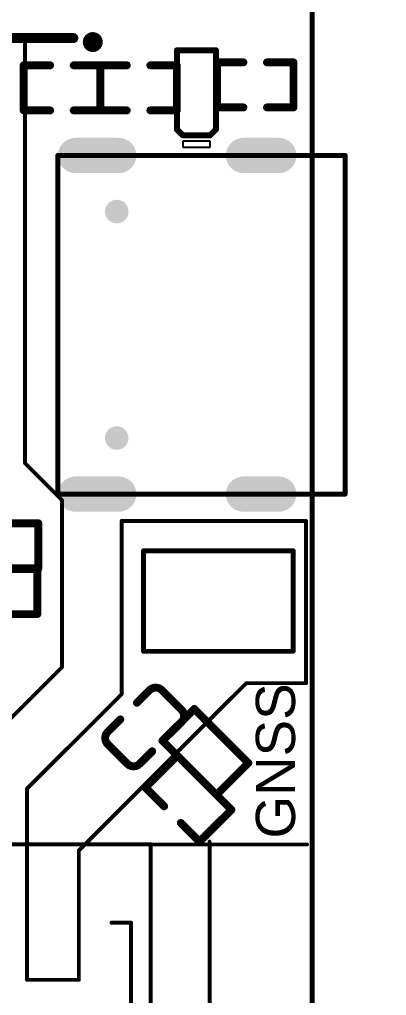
# Model space of a CAD drawing. Header units: millimetres. Extents: x 237 to 337, y 93 to 245.
# Drawn here: x 290.49 to 299.84, y 143.98 to 168.88 of the extents above; entities that cross this region are included whole.
import ezdxf

# ---------------------------------------------------------------- set-up
doc = ezdxf.new("R2010")
doc.units = ezdxf.units.MM
for name, color, linetype in [('KeepOutLayer', 6, 'Continuous'), ('MultiLayer', 9, 'Continuous'), ('PadHoleLayer', 156, 'Continuous'), ('TopOverlay', 2, 'Continuous')]:
    doc.layers.add(name, color=color, linetype=linetype)
doc.styles.add('Arial', font='arial.ttf', dxfattribs={"height": 0.2})
doc.dimstyles.new('ISO-25', dxfattribs={"dimtxt": 3, "dimasz": 3, "dimexe": 1.25, "dimexo": 0.625, "dimtad": 1, "dimtxsty": 'Standard', "dimcen": 2.5, "dimclrd": 3, "dimclre": 3, "dimclrt": 3, "dimadec": 0, "dimazin": 0, "dimtfac": 1, "dimtmove": 0, "dimatfit": 3, "dimfxl": 1, "dimarcsym": 0})

# ---------------------------------------------------------------- blocks, each defined once
blk = doc.blocks.new('LC_0402_L_9')
at = {"layer": 'TopOverlay', "const_width": 0.2}
for points in [[(0.975, 0.575), (-0.975, 0.575)], [(-0.975, 0.575), (-0.975, -0.575)], [(0.975, 0.575), (0.975, -0.575)], [(0.975, -0.575), (-0.975, -0.575)]]:
    blk.add_lwpolyline(points, dxfattribs=at)
at = {"layer": 'TopOverlay', "const_width": 0.1}
for points in [[(-1.025, 0.575, 1), (-0.925, 0.575, 1)], [(-1.025, 0.575, 1), (-0.925, 0.575, 1)], [(0.925, 0.575, 1), (1.025, 0.575, 1)], [(0.925, 0.575, 1), (1.025, 0.575, 1)], [(-1.025, -0.575, 1), (-0.925, -0.575, 1)], [(-1.025, -0.575, 1), (-0.925, -0.575, 1)], [(0.925, -0.575, 1), (1.025, -0.575, 1)], [(0.925, -0.575, 1), (1.025, -0.575, 1)]]:
    blk.add_lwpolyline(points, format="xyb", close=True, dxfattribs=at)
blk = doc.blocks.new('LC_0402_C_10')
at = {"layer": 'TopOverlay', "const_width": 0.2}
for points in [[(-0.975, 0.355, -0.414214), (-0.755, 0.575)], [(0.755, 0.575, -0.414214), (0.975, 0.355)], [(-0.755, -0.575, -0.414214), (-0.975, -0.355)], [(0.975, -0.355, -0.414214), (0.755, -0.575)]]:
    blk.add_lwpolyline(points, format="xyb", dxfattribs=at)
at = {"layer": 'TopOverlay', "const_width": 0.1}
for points in [[(-0.805, 0.575, 1), (-0.705, 0.575, 1)], [(-0.8, 0.575, 1), (-0.7, 0.575, 1)], [(-0.35, 0.575, 1), (-0.25, 0.575, 1)], [(0.25, 0.575, 1), (0.35, 0.575, 1)], [(0.7, 0.575, 1), (0.8, 0.575, 1)], [(0.705, 0.575, 1), (0.805, 0.575, 1)], [(-1.025, 0.355, 1), (-0.925, 0.355, 1)], [(-1.025, 0.355, 1), (-0.925, 0.355, 1)], [(0.925, 0.355, 1), (1.025, 0.355, 1)], [(0.925, 0.355, 1), (1.025, 0.355, 1)], [(-1.025, -0.355, 1), (-0.925, -0.355, 1)], [(-1.025, -0.355, 1), (-0.925, -0.355, 1)], [(-0.805, -0.575, 1), (-0.705, -0.575, 1)], [(-0.8, -0.575, 1), (-0.7, -0.575, 1)], [(-0.35, -0.575, 1), (-0.25, -0.575, 1)], [(0.25, -0.575, 1), (0.35, -0.575, 1)], [(0.7, -0.575, 1), (0.8, -0.575, 1)], [(0.705, -0.575, 1), (0.805, -0.575, 1)], [(0.925, -0.355, 1), (1.025, -0.355, 1)], [(0.925, -0.355, 1), (1.025, -0.355, 1)]]:
    blk.add_lwpolyline(points, format="xyb", close=True, dxfattribs=at)
at = {"layer": 'TopOverlay', "const_width": 0.2}
for points in [[(-0.75, 0.575), (-0.3, 0.575)], [(0.3, 0.575), (0.75, 0.575)], [(-0.975, 0.355), (-0.975, -0.355)], [(0.975, 0.355), (0.975, -0.355)], [(-0.75, -0.575), (-0.3, -0.575)], [(0.3, -0.575), (0.75, -0.575)]]:
    blk.add_lwpolyline(points, dxfattribs=at)
blk = doc.blocks.new('LC_0402_R_12')
at = {"layer": 'TopOverlay', "const_width": 0.2}
for points in [[(-0.975, -0.575), (-0.975, 0.575)], [(-0.975, 0.575), (-0.3, 0.575)], [(0.3, 0.575), (0.975, 0.575)], [(0.975, -0.575), (0.975, 0.575)], [(-0.975, -0.575), (-0.3, -0.575)], [(0.3, -0.575), (0.975, -0.575)]]:
    blk.add_lwpolyline(points, dxfattribs=at)
at = {"layer": 'TopOverlay', "const_width": 0.1}
for points in [[(-1.025, 0.575, 1), (-0.925, 0.575, 1)], [(-1.025, 0.575, 1), (-0.925, 0.575, 1)], [(-0.35, 0.575, 1), (-0.25, 0.575, 1)], [(0.25, 0.575, 1), (0.35, 0.575, 1)], [(0.925, 0.575, 1), (1.025, 0.575, 1)], [(0.925, 0.575, 1), (1.025, 0.575, 1)], [(-1.025, -0.575, 1), (-0.925, -0.575, 1)], [(-1.025, -0.575, 1), (-0.925, -0.575, 1)], [(-0.35, -0.575, 1), (-0.25, -0.575, 1)], [(0.25, -0.575, 1), (0.35, -0.575, 1)], [(0.925, -0.575, 1), (1.025, -0.575, 1)], [(0.925, -0.575, 1), (1.025, -0.575, 1)]]:
    blk.add_lwpolyline(points, format="xyb", close=True, dxfattribs=at)
blk = doc.blocks.new('ANT_JACK_13')
at = {"layer": 'TopOverlay', "const_width": 0.127}
for points in [[(-0.762, 3.2004), (-0.762, -0.6096)], [(-0.762, 3.2004), (1.8034, 3.2004)], [(1.8034, 3.2004), (1.8034, -0.6096)], [(-0.762, -0.6096), (1.8034, -0.6096)]]:
    blk.add_lwpolyline(points, dxfattribs=at)
at = {"layer": 'TopOverlay', "const_width": 0.0635}
for points in [[(-0.79375, 3.2004, 1), (-0.73025, 3.2004, 1)], [(-0.79375, 3.2004, 1), (-0.73025, 3.2004, 1)], [(1.77165, 3.2004, 1), (1.83515, 3.2004, 1)], [(1.77165, 3.2004, 1), (1.83515, 3.2004, 1)], [(-0.79375, -0.6096, 1), (-0.73025, -0.6096, 1)], [(-0.79375, -0.6096, 1), (-0.73025, -0.6096, 1)], [(1.77165, -0.6096, 1), (1.83515, -0.6096, 1)], [(1.77165, -0.6096, 1), (1.83515, -0.6096, 1)]]:
    blk.add_lwpolyline(points, format="xyb", close=True, dxfattribs=at)
blk = doc.blocks.new('LC_0402_R_103')
at = {"layer": 'TopOverlay', "const_width": 0.2}
for points in [[(-0.975, -0.575), (-0.975, 0.575)], [(-0.975, 0.575), (-0.3, 0.575)], [(0.3, 0.575), (0.975, 0.575)], [(0.975, -0.575), (0.975, 0.575)], [(-0.975, -0.575), (-0.3, -0.575)], [(0.3, -0.575), (0.975, -0.575)]]:
    blk.add_lwpolyline(points, dxfattribs=at)
at = {"layer": 'TopOverlay', "const_width": 0.1}
for points in [[(-1.025, 0.575, 1), (-0.925, 0.575, 1)], [(-1.025, 0.575, 1), (-0.925, 0.575, 1)], [(-0.35, 0.575, 1), (-0.25, 0.575, 1)], [(0.25, 0.575, 1), (0.35, 0.575, 1)], [(0.925, 0.575, 1), (1.025, 0.575, 1)], [(0.925, 0.575, 1), (1.025, 0.575, 1)], [(-1.025, -0.575, 1), (-0.925, -0.575, 1)], [(-1.025, -0.575, 1), (-0.925, -0.575, 1)], [(-0.35, -0.575, 1), (-0.25, -0.575, 1)], [(0.25, -0.575, 1), (0.35, -0.575, 1)], [(0.925, -0.575, 1), (1.025, -0.575, 1)], [(0.925, -0.575, 1), (1.025, -0.575, 1)]]:
    blk.add_lwpolyline(points, format="xyb", close=True, dxfattribs=at)
blk = doc.blocks.new('LC_0402_R_106')
at = {"layer": 'TopOverlay', "const_width": 0.2}
for points in [[(-0.975, 0.575), (-0.975, -0.575)], [(-0.3, 0.575), (-0.975, 0.575)], [(0.975, 0.575), (0.3, 0.575)], [(0.975, 0.575), (0.975, -0.575)], [(-0.3, -0.575), (-0.975, -0.575)], [(0.975, -0.575), (0.3, -0.575)]]:
    blk.add_lwpolyline(points, dxfattribs=at)
at = {"layer": 'TopOverlay', "const_width": 0.1}
for points in [[(-1.025, 0.575, 1), (-0.925, 0.575, 1)], [(-1.025, 0.575, 1), (-0.925, 0.575, 1)], [(-0.35, 0.575, 1), (-0.25, 0.575, 1)], [(0.25, 0.575, 1), (0.35, 0.575, 1)], [(0.925, 0.575, 1), (1.025, 0.575, 1)], [(0.925, 0.575, 1), (1.025, 0.575, 1)], [(-1.025, -0.575, 1), (-0.925, -0.575, 1)], [(-1.025, -0.575, 1), (-0.925, -0.575, 1)], [(-0.35, -0.575, 1), (-0.25, -0.575, 1)], [(0.25, -0.575, 1), (0.35, -0.575, 1)], [(0.925, -0.575, 1), (1.025, -0.575, 1)], [(0.925, -0.575, 1), (1.025, -0.575, 1)]]:
    blk.add_lwpolyline(points, format="xyb", close=True, dxfattribs=at)
blk = doc.blocks.new('LC_0402_R_109')
at = {"layer": 'TopOverlay', "const_width": 0.2}
for points in [[(-0.975, -0.575), (-0.975, 0.575)], [(-0.975, 0.575), (-0.3, 0.575)], [(0.3, 0.575), (0.975, 0.575)], [(0.975, -0.575), (0.975, 0.575)], [(-0.975, -0.575), (-0.3, -0.575)], [(0.3, -0.575), (0.975, -0.575)]]:
    blk.add_lwpolyline(points, dxfattribs=at)
at = {"layer": 'TopOverlay', "const_width": 0.1}
for points in [[(-1.025, 0.575, 1), (-0.925, 0.575, 1)], [(-1.025, 0.575, 1), (-0.925, 0.575, 1)], [(-0.35, 0.575, 1), (-0.25, 0.575, 1)], [(0.25, 0.575, 1), (0.35, 0.575, 1)], [(0.925, 0.575, 1), (1.025, 0.575, 1)], [(0.925, 0.575, 1), (1.025, 0.575, 1)], [(-1.025, -0.575, 1), (-0.925, -0.575, 1)], [(-1.025, -0.575, 1), (-0.925, -0.575, 1)], [(-0.35, -0.575, 1), (-0.25, -0.575, 1)], [(0.25, -0.575, 1), (0.35, -0.575, 1)], [(0.925, -0.575, 1), (1.025, -0.575, 1)], [(0.925, -0.575, 1), (1.025, -0.575, 1)]]:
    blk.add_lwpolyline(points, format="xyb", close=True, dxfattribs=at)
blk = doc.blocks.new('LC_0402_R_141')
at = {"layer": 'TopOverlay', "const_width": 0.2}
for points in [[(-0.975, -0.575), (-0.975, 0.575)], [(-0.975, 0.575), (-0.3, 0.575)], [(0.3, 0.575), (0.975, 0.575)], [(0.975, -0.575), (0.975, 0.575)], [(-0.975, -0.575), (-0.3, -0.575)], [(0.3, -0.575), (0.975, -0.575)]]:
    blk.add_lwpolyline(points, dxfattribs=at)
at = {"layer": 'TopOverlay', "const_width": 0.1}
for points in [[(-1.025, 0.575, 1), (-0.925, 0.575, 1)], [(-1.025, 0.575, 1), (-0.925, 0.575, 1)], [(-0.35, 0.575, 1), (-0.25, 0.575, 1)], [(0.25, 0.575, 1), (0.35, 0.575, 1)], [(0.925, 0.575, 1), (1.025, 0.575, 1)], [(0.925, 0.575, 1), (1.025, 0.575, 1)], [(-1.025, -0.575, 1), (-0.925, -0.575, 1)], [(-1.025, -0.575, 1), (-0.925, -0.575, 1)], [(-0.35, -0.575, 1), (-0.25, -0.575, 1)], [(0.25, -0.575, 1), (0.35, -0.575, 1)], [(0.925, -0.575, 1), (1.025, -0.575, 1)], [(0.925, -0.575, 1), (1.025, -0.575, 1)]]:
    blk.add_lwpolyline(points, format="xyb", close=True, dxfattribs=at)
blk = doc.blocks.new('LC_0402_R_147')
at = {"layer": 'TopOverlay', "const_width": 0.2}
for points in [[(-0.975, -0.575), (-0.975, 0.575)], [(-0.975, 0.575), (-0.3, 0.575)], [(0.3, 0.575), (0.975, 0.575)], [(0.975, -0.575), (0.975, 0.575)], [(-0.975, -0.575), (-0.3, -0.575)], [(0.3, -0.575), (0.975, -0.575)]]:
    blk.add_lwpolyline(points, dxfattribs=at)
at = {"layer": 'TopOverlay', "const_width": 0.1}
for points in [[(-1.025, 0.575, 1), (-0.925, 0.575, 1)], [(-1.025, 0.575, 1), (-0.925, 0.575, 1)], [(-0.35, 0.575, 1), (-0.25, 0.575, 1)], [(0.25, 0.575, 1), (0.35, 0.575, 1)], [(0.925, 0.575, 1), (1.025, 0.575, 1)], [(0.925, 0.575, 1), (1.025, 0.575, 1)], [(-1.025, -0.575, 1), (-0.925, -0.575, 1)], [(-1.025, -0.575, 1), (-0.925, -0.575, 1)], [(-0.35, -0.575, 1), (-0.25, -0.575, 1)], [(0.25, -0.575, 1), (0.35, -0.575, 1)], [(0.925, -0.575, 1), (1.025, -0.575, 1)], [(0.925, -0.575, 1), (1.025, -0.575, 1)]]:
    blk.add_lwpolyline(points, format="xyb", close=True, dxfattribs=at)
blk = doc.blocks.new('SOT_23_6_L2_9_W1_6_P0_95_LS2_8_BR_187')
at = {"layer": 'TopOverlay', "const_width": 0.254}
for points in [[(-0.9, 1.55), (0.9, 1.55)], [(-0.9, -1.55), (0.9, -1.55)]]:
    blk.add_lwpolyline(points, dxfattribs=at)
at = {"layer": 'TopOverlay'}
for points, const_width in [([(-0.963, 1.55, 1), (-0.836, 1.55, 1)], 0.127), ([(0.837, 1.55, 1), (0.964, 1.55, 1)], 0.127), ([(-0.963, -1.55, 1), (-0.836, -1.55, 1)], 0.127), ([(0.837, -1.55, 1), (0.964, -1.55, 1)], 0.127), ([(1.524, -1.651, 1), (1.27, -1.651, 1)], 0.254), ([(1.206, -1.651, 1), (1.333, -1.651, 1)], 0.127), ([(1.46, -1.651, 1), (1.587, -1.651, 1)], 0.127)]:
    blk.add_lwpolyline(points, format="xyb", close=True, dxfattribs=dict(at, const_width=const_width))
blk = doc.blocks.new('TYPE_C3_0_190')
at = {"layer": 'MultiLayer'}
h = blk.add_hatch(color=9, dxfattribs=at)
edge = h.paths.add_edge_path()
edge.add_arc((-4.32, -1.55), 0.45, 180, 360)
edge.add_line((-3.87, -1.55), (-3.87, -0.45))
edge.add_arc((-4.32, -0.45), 0.45, 0, 180)
edge.add_line((-4.77, -0.45), (-4.77, -1.55))
h = blk.add_hatch(color=9, dxfattribs=at)
edge = h.paths.add_edge_path()
edge.add_arc((4.32, -1.55), 0.45, 180, 360)
edge.add_line((4.77, -1.55), (4.77, -0.45))
edge.add_arc((4.32, -0.45), 0.45, 0, 180)
edge.add_line((3.87, -0.45), (3.87, -1.55))
h = blk.add_hatch(color=9, dxfattribs=at)
edge = h.paths.add_edge_path()
edge.add_arc((-2.89, -1.5), 0.3, 0, 360)
h = blk.add_hatch(color=9, dxfattribs=at)
edge = h.paths.add_edge_path()
edge.add_arc((2.89, -1.5), 0.3, 0, 360)
h = blk.add_hatch(color=9, dxfattribs=at)
edge = h.paths.add_edge_path()
edge.add_arc((-4.32, -5.63), 0.45, 180, 360)
edge.add_line((-3.87, -5.63), (-3.87, -4.73))
edge.add_arc((-4.32, -4.73), 0.45, 0, 180)
edge.add_line((-4.77, -4.73), (-4.77, -5.63))
h = blk.add_hatch(color=9, dxfattribs=at)
edge = h.paths.add_edge_path()
edge.add_arc((4.32, -5.63), 0.45, 180, 360)
edge.add_line((4.77, -5.63), (4.77, -4.73))
edge.add_arc((4.32, -4.73), 0.45, 0, 180)
edge.add_line((3.87, -4.73), (3.87, -5.63))
at = {"layer": 'PadHoleLayer'}
h = blk.add_hatch(color=156, dxfattribs=at)
edge = h.paths.add_edge_path()
edge.add_arc((-4.32, -1.55), 0.3, 180, 360)
edge.add_line((-4.02, -1.55), (-4.02, -0.45))
edge.add_arc((-4.32, -0.45), 0.3, 0, 180)
edge.add_line((-4.62, -0.45), (-4.62, -1.55))
h = blk.add_hatch(color=156, dxfattribs=at)
edge = h.paths.add_edge_path()
edge.add_arc((4.32, -1.55), 0.3, 180, 360)
edge.add_line((4.62, -1.55), (4.62, -0.45))
edge.add_arc((4.32, -0.45), 0.3, 0, 180)
edge.add_line((4.02, -0.45), (4.02, -1.55))
h = blk.add_hatch(color=156, dxfattribs=at)
edge = h.paths.add_edge_path()
edge.add_arc((-2.89, -1.5), 0.3, 0, 360)
h = blk.add_hatch(color=156, dxfattribs=at)
edge = h.paths.add_edge_path()
edge.add_arc((2.89, -1.5), 0.3, 0, 360)
h = blk.add_hatch(color=156, dxfattribs=at)
edge = h.paths.add_edge_path()
edge.add_arc((-4.32, -5.63), 0.3, 180, 360)
edge.add_line((-4.02, -5.63), (-4.02, -4.73))
edge.add_arc((-4.32, -4.73), 0.3, 0, 180)
edge.add_line((-4.62, -4.73), (-4.62, -5.63))
h = blk.add_hatch(color=156, dxfattribs=at)
edge = h.paths.add_edge_path()
edge.add_arc((4.32, -5.63), 0.3, 180, 360)
edge.add_line((4.62, -5.63), (4.62, -4.73))
edge.add_arc((4.32, -4.73), 0.3, 0, 180)
edge.add_line((4.02, -4.73), (4.02, -5.63))
at = {"layer": 'TopOverlay', "const_width": 0.127}
for points in [[(-4.32, 0), (4.32, 0)], [(-4.32, 0), (-4.32, -7.32)], [(4.32, 0), (4.32, -7.32)], [(-4.32, -7.32), (4.32, -7.32)]]:
    blk.add_lwpolyline(points, dxfattribs=at)
at = {"layer": 'TopOverlay', "const_width": 0.0635}
for points in [[(-4.352, 0, 1), (-4.288, 0, 1)], [(-4.352, 0, 1), (-4.288, 0, 1)], [(4.288, 0, 1), (4.352, 0, 1)], [(4.288, 0, 1), (4.352, 0, 1)], [(-4.352, -7.32, 1), (-4.288, -7.32, 1)], [(-4.352, -7.32, 1), (-4.288, -7.32, 1)], [(4.288, -7.32, 1), (4.352, -7.32, 1)], [(4.288, -7.32, 1), (4.352, -7.32, 1)]]:
    blk.add_lwpolyline(points, format="xyb", close=True, dxfattribs=at)
blk = doc.blocks.new('MOD_A7670C_201')
at = {"layer": 'TopOverlay', "const_width": 0.1}
for points in [[(-12.5, -8.8), (-12.5, -14)], [(-12, -8.8), (-12, -12)], [(-11.5, -12), (-12, -12)], [(12.5, -14), (-12.5, -14)]]:
    blk.add_lwpolyline(points, dxfattribs=at)
at = {"layer": 'TopOverlay', "const_width": 0.05}
for points in [[(-12.025, -12, 1), (-11.975, -12, 1)], [(-12.025, -12, 1), (-11.975, -12, 1)], [(-11.525, -12, 1), (-11.475, -12, 1)], [(-12.525, -14, 1), (-12.475, -14, 1)], [(-12.525, -14, 1), (-12.475, -14, 1)]]:
    blk.add_lwpolyline(points, format="xyb", close=True, dxfattribs=at)
blk = doc.blocks.new('LED0402_RD_216')
at = {"layer": 'TopOverlay'}
for p, q in [((-1.237, 0.346), (-1.39, 0.346)), ((-1.39, 0.346), (-1.39, -0.346)), ((-1.237, -0.346), (-1.237, 0.346)), ((-1.39, -0.346), (-1.237, -0.346))]:
    blk.add_line(p, q, dxfattribs=at)
at = {"layer": 'TopOverlay', "const_width": 0.152}
for points in [[(-0.933, 0.499), (-1.085, 0.346)], [(-0.933, 0.499), (-0.296, 0.499)], [(0.296, 0.499), (1.085, 0.499)], [(1.085, 0.499), (1.085, -0.499)], [(-1.085, 0.346), (-1.085, -0.346)], [(-1.085, -0.346), (-0.933, -0.499)], [(-0.933, -0.499), (-0.296, -0.499)], [(0.296, -0.499), (1.085, -0.499)]]:
    blk.add_lwpolyline(points, dxfattribs=at)
at = {"layer": 'TopOverlay'}
for points, const_width in [([(-0.971, 0.499, 1), (-0.895, 0.499, 1)], 0.0762), ([(-0.971, 0.499, 1), (-0.895, 0.499, 1)], 0.0762), ([(-0.334, 0.499, 1), (-0.258, 0.499, 1)], 0.0762), ([(0.038, 0.499, 1), (-0.038, 0.499, 1)], 0.0762), ([(-0.057, 0.499, 1), (-0.019, 0.499, 1)], 0.0381), ([(0.019, 0.499, 1), (0.057, 0.499, 1)], 0.0381), ([(0.258, 0.499, 1), (0.334, 0.499, 1)], 0.0762), ([(1.047, 0.499, 1), (1.123, 0.499, 1)], 0.0762), ([(1.047, 0.499, 1), (1.123, 0.499, 1)], 0.0762), ([(-1.123, 0.346, 1), (-1.047, 0.346, 1)], 0.0762), ([(-1.123, 0.346, 1), (-1.047, 0.346, 1)], 0.0762), ([(-1.123, -0.346, 1), (-1.047, -0.346, 1)], 0.0762), ([(-1.123, -0.346, 1), (-1.047, -0.346, 1)], 0.0762), ([(-0.971, -0.499, 1), (-0.895, -0.499, 1)], 0.0762), ([(-0.971, -0.499, 1), (-0.895, -0.499, 1)], 0.0762), ([(-0.334, -0.499, 1), (-0.258, -0.499, 1)], 0.0762), ([(0.038, -0.499, 1), (-0.038, -0.499, 1)], 0.0762), ([(-0.057, -0.499, 1), (-0.019, -0.499, 1)], 0.0381), ([(0.019, -0.499, 1), (0.057, -0.499, 1)], 0.0381), ([(0.258, -0.499, 1), (0.334, -0.499, 1)], 0.0762), ([(1.047, -0.499, 1), (1.123, -0.499, 1)], 0.0762), ([(1.047, -0.499, 1), (1.123, -0.499, 1)], 0.0762)]:
    blk.add_lwpolyline(points, format="xyb", close=True, dxfattribs=dict(at, const_width=const_width))
blk = doc.blocks.new('*D235')
at = {"color": 3, "lineweight": -2}
for p, q in [((295.824, 220.976), (326, 220.983)), ((324.751, 217.982), (324.775, 118.425)), ((295.849, 115.418), (326.026, 115.425))]:
    blk.add_line(p, q, dxfattribs=at)
at = {"color": 3}
for points in [[(325.251, 217.983), (324.251, 217.982), (324.75, 220.982)], [(325.275, 118.425), (324.275, 118.425), (324.776, 115.425)]]:
    blk.add_solid(points, dxfattribs=at)
at = {"layer": 'Defpoints', "color": 0}
for p in [(295.199, 220.975), (295.224, 115.418), (324.776, 115.425)]:
    blk.add_point(p, dxfattribs=at)
at = {"color": 3, "insert": (327.138, 168.204), "char_height": 3, "attachment_point": 5, "rotation": 270.0138}
blk.add_mtext('105,56', dxfattribs=at)

msp = doc.modelspace()

# ---------------------------------------------------------------- linework, layer by layer
at = {"layer": 'KeepOutLayer', "const_width": 0.127}
msp.add_lwpolyline([(297.942, 115.108), (297.942, 221.599)], dxfattribs=at)
at = {"layer": 'TopOverlay', "const_width": 0.1}
for points in [[(290.627, 157.556), (290.627, 168.453)], [(290.627, 157.556), (291.567, 156.616)], [(291.567, 152.349), (291.567, 156.616)], [(293.091, 156.083), (297.79, 156.083)], [(293.091, 152.197), (293.091, 156.083)], [(297.79, 152.705), (297.79, 156.083)], [(297.79, 151.943), (297.79, 152.705)], [(289.128, 149.911), (291.567, 152.349)], [(293.091, 151.663), (293.091, 152.197)], [(291.998, 147.676), (296.266, 151.943)], [(296.266, 151.943), (297.79, 151.943)], [(291.643, 150.216), (293.091, 151.663)], [(291.16, 149.733), (291.643, 150.216)], [(290.678, 149.25), (291.16, 149.733)], [(290.678, 144.374), (290.678, 149.25)], [(295.33, 142.633), (295.33, 147.9)], [(291.541, 147.828), (297.815, 147.828)], [(291.998, 146.914), (291.998, 147.676)], [(291.998, 144.374), (291.998, 146.914)], [(290.678, 144.374), (291.998, 144.374)]]:
    msp.add_lwpolyline(points, dxfattribs=at)
at = {"layer": 'TopOverlay', "const_width": 0.05}
for points in [[(290.602, 168.453, 1), (290.652, 168.453, 1)], [(290.602, 157.556, 1), (290.652, 157.556, 1)], [(290.602, 157.556, 1), (290.652, 157.556, 1)], [(291.542, 156.616, 1), (291.592, 156.616, 1)], [(291.542, 156.616, 1), (291.592, 156.616, 1)], [(293.066, 156.083, 1), (293.116, 156.083, 1)], [(293.066, 156.083, 1), (293.116, 156.083, 1)], [(297.765, 156.083, 1), (297.815, 156.083, 1)], [(297.765, 156.083, 1), (297.815, 156.083, 1)], [(297.765, 152.705, 1), (297.815, 152.705, 1)], [(297.765, 152.705, 1), (297.815, 152.705, 1)], [(291.542, 152.349, 1), (291.592, 152.349, 1)], [(291.542, 152.349, 1), (291.592, 152.349, 1)], [(293.066, 152.197, 1), (293.116, 152.197, 1)], [(293.066, 152.197, 1), (293.116, 152.197, 1)], [(296.241, 151.943, 1), (296.291, 151.943, 1)], [(296.241, 151.943, 1), (296.291, 151.943, 1)], [(297.765, 151.943, 1), (297.815, 151.943, 1)], [(297.765, 151.943, 1), (297.815, 151.943, 1)], [(293.066, 151.663, 1), (293.116, 151.663, 1)], [(293.066, 151.663, 1), (293.116, 151.663, 1)], [(291.618, 150.216, 1), (291.668, 150.216, 1)], [(291.618, 150.216, 1), (291.668, 150.216, 1)], [(291.135, 149.733, 1), (291.185, 149.733, 1)], [(291.135, 149.733, 1), (291.185, 149.733, 1)], [(290.653, 149.25, 1), (290.703, 149.25, 1)], [(290.653, 149.25, 1), (290.703, 149.25, 1)], [(295.305, 147.9, 1), (295.355, 147.9, 1)], [(291.516, 147.828, 1), (291.566, 147.828, 1)], [(291.973, 147.676, 1), (292.023, 147.676, 1)], [(291.973, 147.676, 1), (292.023, 147.676, 1)], [(297.79, 147.828, 1), (297.84, 147.828, 1)], [(291.973, 146.914, 1), (292.023, 146.914, 1)], [(291.973, 146.914, 1), (292.023, 146.914, 1)], [(290.653, 144.374, 1), (290.703, 144.374, 1)], [(290.653, 144.374, 1), (290.703, 144.374, 1)], [(291.973, 144.374, 1), (292.023, 144.374, 1)], [(291.973, 144.374, 1), (292.023, 144.374, 1)]]:
    msp.add_lwpolyline(points, format="xyb", close=True, dxfattribs=at)

# ---------------------------------------------------------------- block references
for name, p in [('SOT_23_6_L2_9_W1_6_P0_95_LS2_8_BR_187', (290.957, 169.951)), ('LC_0402_R_103', (296.494, 167.208)), ('LC_0402_R_109', (293.522, 167.132)), ('LC_0402_R_147', (289.992, 155.448)), ('LC_0402_R_141', (289.966, 154.28))]:
    msp.add_blockref(name, p)
for name, p, rotation in [('LED0402_RD_216', (294.996, 167.005), 90), ('LC_0402_R_106', (291.567, 167.132), 180), ('TYPE_C3_0_190', (291.465, 161.087), 90), ('ANT_JACK_13', (296.85, 153.518), 90), ('LC_0402_C_10', (293.675, 150.825), 45), ('LC_0402_L_9', (295.224, 150.19), 135), ('LC_0402_R_12', (294.792, 148.996), 315), ('MOD_A7670C_201', (281.33, 133.833), 180)]:
    msp.add_blockref(name, p, dxfattribs=dict(rotation=rotation))

# ---------------------------------------------------------------- texts
at = {"layer": 'TopOverlay', "style": 'Arial'}
msp.add_text('GNSS', height=1, rotation=90, dxfattribs=at).set_placement((297.51, 147.98))

# ---------------------------------------------------------------- dimensions: what is measured, and where the dimension line sits
dim = msp.add_aligned_dim(p1=(295.199, 220.975), p2=(295.224, 115.418), distance=29.552, dimstyle='ISO-25')
dim.commit()
dim.dimension.update_dxf_attribs({"geometry": '*D235', "text_midpoint": (327.138, 168.204)})

doc.saveas('drawing.dxf')
